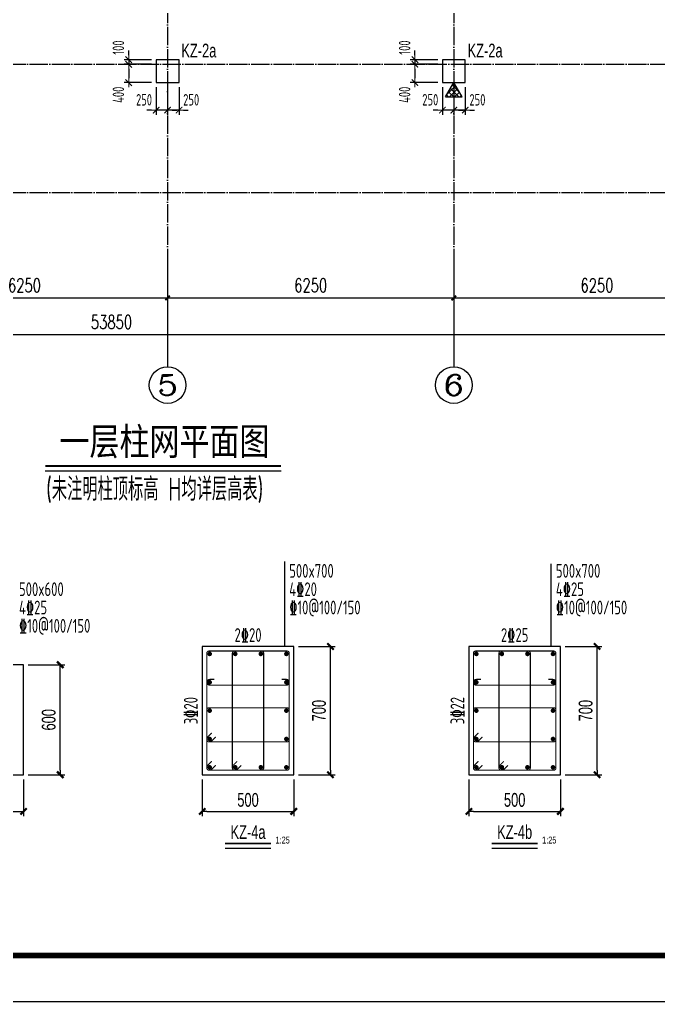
# Model space of a CAD drawing. Extents: x -441005 to 725361, y -182459 to 319313.
# Drawn here: x -4881 to 9066, y -133950 to -112526 of the extents above; entities that cross this region are included whole.
import ezdxf
from ezdxf.enums import TextEntityAlignment as Align

# ---------------------------------------------------------------- set-up
doc = ezdxf.new("R2010")
doc.units = 0
doc.header["$LTSCALE"] = 100
doc.linetypes.add('DOTE', pattern=[2.42, 2, -0.2, 0.02, -0.2])
doc.layers.get('0').update_dxf_attribs({"linetype": 'CONTINUOUS'})
doc.layers.get('Defpoints').update_dxf_attribs({"linetype": 'CONTINUOUS'})
for name, color, linetype in [('AXIS', 3, 'CONTINUOUS'), ('AXIS_TEXT', 7, 'CONTINUOUS'), ('COLU', 7, 'CONTINUOUS'), ('DOTE', 8, 'DOTE'), ('link', 6, 'CONTINUOUS'), ('outline', 7, 'CONTINUOUS'), ('REIN', 1, 'CONTINUOUS'), ('S说明&图名', 4, 'CONTINUOUS'), ('TT_KZ', 6, 'CONTINUOUS'), ('z-计算配筋', 7, 'CONTINUOUS'), ('z-详图标注', 3, 'CONTINUOUS'), ('图框', 7, 'CONTINUOUS')]:
    doc.layers.add(name, color=color, linetype=linetype)
doc.layers.add('COLU-平法定位', color=3, linetype='ByLayer', lineweight=18)
doc.styles.add('_TCH_AXIS', font='COMPLEX', dxfattribs={"bigfont": 'GBCBIG'})
doc.styles.add('_TCH_DIM_T3', font='simplex_.ttf', dxfattribs={"width": 0.705882, "bigfont": 'GBCBIG'})
doc.styles.add('BW_Dim', font='Bweng.shx', dxfattribs={"width": 0.7, "bigfont": 'hztxt.shx'})
doc.styles.add('BW_Label', font='Bweng.shx', dxfattribs={"width": 0.7, "bigfont": 'hztxt.shx'})
doc.styles.add('BW_Rein', font='Tssdeng.shx', dxfattribs={"width": 0.7, "bigfont": 'hztxt.shx'})
doc.styles.add('COMPLEX', font='COMPLEX')
doc.styles.add('STK', font='simhei_1.ttf')
doc.styles.add('TCCAD_Dimension', font='Tssdeng.shx', dxfattribs={"width": 0.7, "bigfont": 'hztxt.shx'})
doc.styles.add('TSSD_Rein', font='Tssdeng.shx', dxfattribs={"width": 0.7, "bigfont": '1.shx'})
doc.dimstyles.new('_TCH_ARCH&&100', dxfattribs={"dimtxt": 297.5, "dimasz": 100, "dimexe": 250, "dimexo": 300, "dimgap": 126.25, "dimtad": 1, "dimdec": 0, "dimzin": 0, "dimdsep": 46, "dimtxsty": '_TCH_DIM_T3', "dimblk": 'ARCHTICK', "dimcen": 0.09, "dimclrt": 7, "dimazin": 2, "dimtfac": 1, "dimtdec": 0, "dimtix": 1, "dimtmove": 2, "dimatfit": 3, "dimfxl": 0, "dimtolj": 1, "dimtzin": 0, "dimarcsym": 0})
doc.dimstyles.new('Cyz_25_100', dxfattribs={"dimtxt": 300, "dimasz": 100, "dimexe": 100, "dimexo": 100, "dimgap": 100, "dimtad": 1, "dimdec": 0, "dimlfac": 0.25, "dimzin": 0, "dimdsep": 46, "dimtxsty": 'BW_Dim', "dimblk": '_bwk', "dimcen": 0, "dimclrt": 7, "dimadec": 0, "dimazin": 0, "dimtfac": 1, "dimtdec": 0, "dimtix": 1, "dimtmove": 2, "dimatfit": 0, "dimfxl": 0, "dimtolj": 1, "dimtzin": 0, "dimarcsym": 0})
doc.dimstyles.new('TCCAD_100_100', dxfattribs={"dimtxt": 250, "dimasz": 100, "dimexe": 100, "dimexo": 100, "dimgap": 100, "dimtad": 1, "dimdec": 0, "dimzin": 0, "dimdsep": 46, "dimtxsty": 'TCCAD_Dimension', "dimblk": '_TCDBK100_100', "dimcen": 0, "dimclrt": 7, "dimadec": 0, "dimazin": 0, "dimtfac": 1, "dimtdec": 0, "dimtix": 1, "dimtmove": 2, "dimatfit": 3, "dimfxl": 0, "dimtolj": 1, "dimtzin": 0, "dimarcsym": 0})

# ---------------------------------------------------------------- blocks, each defined once
blk = doc.blocks.new('_TCDBK100_100')
blk.add_line((-1, 0), (1, 0))
at = {"const_width": 0.25}
blk.add_lwpolyline([(-0.7, -0.7), (0.7, 0.7)], dxfattribs=at)
blk = doc.blocks.new('*D540')
at = {"layer": 'COLU-平法定位', "color": 0, "linetype": 'Continuous', "lineweight": -2}
for p, q in [((3750, -113300), (3750, -113200)), ((4250, -113400), (3650, -113400)), ((4250, -113500), (3650, -113500)), ((3750, -113400), (3750, -113500)), ((3750, -113600), (3750, -113700))]:
    blk.add_line(p, q, dxfattribs=at)
at = {"layer": 'Defpoints', "color": 0, "linetype": 'Continuous'}
for p in [(3750, -113500), (4350, -113400), (4350, -113500)]:
    blk.add_point(p, dxfattribs=at)
at = {"layer": 'COLU-平法定位', "color": 0, "linetype": 'Continuous', "lineweight": -2, "xscale": 100, "yscale": 100, "zscale": 100}
for p, rotation in [((3750, -113400), 270), ((3750, -113500), 90)]:
    blk.add_blockref('_TCDBK100_100', p, dxfattribs=dict(at, rotation=rotation))
at = {"layer": 'COLU-平法定位', "color": 7, "linetype": 'Continuous', "insert": (3525, -113135), "char_height": 250, "attachment_point": 5, "rotation": 90, "style": 'TCCAD_Dimension'}
blk.add_mtext('\\A1;100', dxfattribs=at)
blk = doc.blocks.new('*D541')
at = {"layer": 'COLU-平法定位', "color": 0, "linetype": 'Continuous', "lineweight": -2}
for p, q in [((4250, -113500), (3650, -113500)), ((3750, -113600), (3750, -113800)), ((4250, -113900), (3650, -113900))]:
    blk.add_line(p, q, dxfattribs=at)
at = {"layer": 'Defpoints', "color": 0, "linetype": 'Continuous'}
for p in [(4350, -113500), (3750, -113900), (4350, -113900)]:
    blk.add_point(p, dxfattribs=at)
at = {"layer": 'COLU-平法定位', "color": 0, "linetype": 'Continuous', "lineweight": -2, "xscale": 100, "yscale": 100, "zscale": 100}
for p, rotation in [((3750, -113500), 90), ((3750, -113900), 270)]:
    blk.add_blockref('_TCDBK100_100', p, dxfattribs=dict(at, rotation=rotation))
at = {"layer": 'COLU-平法定位', "color": 7, "linetype": 'Continuous', "insert": (3525, -114165), "char_height": 250, "attachment_point": 5, "rotation": 90, "style": 'TCCAD_Dimension'}
blk.add_mtext('\\A1;400', dxfattribs=at)
blk = doc.blocks.new('*D542')
at = {"layer": 'COLU-平法定位', "color": 0, "linetype": 'Continuous', "lineweight": -2}
for p, q in [((4600, -114000), (4600, -114600)), ((4850, -114000), (4850, -114600)), ((4500, -114500), (4400, -114500)), ((4850, -114500), (4600, -114500)), ((4950, -114500), (5050, -114500))]:
    blk.add_line(p, q, dxfattribs=at)
at = {"layer": 'Defpoints', "color": 0, "linetype": 'Continuous'}
for p in [(4600, -113900), (4850, -113900), (4600, -114500)]:
    blk.add_point(p, dxfattribs=at)
at = {"layer": 'COLU-平法定位', "color": 0, "linetype": 'Continuous', "lineweight": -2, "xscale": 100, "yscale": 100, "zscale": 100}
for p, rotation in [((4600, -114500), 2.350170376339531e-08), ((4850, -114500), 180.0000000235017)]:
    blk.add_blockref('_TCDBK100_100', p, dxfattribs=dict(at, rotation=rotation))
at = {"layer": 'COLU-平法定位', "color": 7, "linetype": 'Continuous', "insert": (5115, -114275), "char_height": 250, "attachment_point": 5, "rotation": 0, "style": 'TCCAD_Dimension'}
blk.add_mtext('\\A1;250', dxfattribs=at)
blk = doc.blocks.new('*D543')
at = {"layer": 'COLU-平法定位', "color": 0, "linetype": 'Continuous', "lineweight": -2}
for p, q in [((4350, -114000), (4350, -114600)), ((4600, -114000), (4600, -114600)), ((4250, -114500), (4150, -114500)), ((4600, -114500), (4350, -114500)), ((4700, -114500), (4800, -114500))]:
    blk.add_line(p, q, dxfattribs=at)
at = {"layer": 'Defpoints', "color": 0, "linetype": 'Continuous'}
for p in [(4350, -113900), (4600, -113900), (4350, -114500)]:
    blk.add_point(p, dxfattribs=at)
at = {"layer": 'COLU-平法定位', "color": 0, "linetype": 'Continuous', "lineweight": -2, "xscale": 100, "yscale": 100, "zscale": 100}
for p, rotation in [((4350, -114500), 2.350170376339531e-08), ((4600, -114500), 180.0000000235017)]:
    blk.add_blockref('_TCDBK100_100', p, dxfattribs=dict(at, rotation=rotation))
at = {"layer": 'COLU-平法定位', "color": 7, "linetype": 'Continuous', "insert": (4085, -114275), "char_height": 250, "attachment_point": 5, "rotation": 0, "style": 'TCCAD_Dimension'}
blk.add_mtext('\\A1;250', dxfattribs=at)
blk = doc.blocks.new('*D552')
at = {"layer": 'COLU-平法定位', "color": 0, "linetype": 'Continuous', "lineweight": -2}
for p, q in [((-2500, -113300), (-2500, -113200)), ((-2000, -113400), (-2600, -113400)), ((-2000, -113500), (-2600, -113500)), ((-2500, -113400), (-2500, -113500)), ((-2500, -113600), (-2500, -113700))]:
    blk.add_line(p, q, dxfattribs=at)
at = {"layer": 'Defpoints', "color": 0, "linetype": 'Continuous'}
for p in [(-2500, -113500), (-1900, -113400), (-1900, -113500)]:
    blk.add_point(p, dxfattribs=at)
at = {"layer": 'COLU-平法定位', "color": 0, "linetype": 'Continuous', "lineweight": -2, "xscale": 100, "yscale": 100, "zscale": 100}
for p, rotation in [((-2500, -113400), 270), ((-2500, -113500), 90)]:
    blk.add_blockref('_TCDBK100_100', p, dxfattribs=dict(at, rotation=rotation))
at = {"layer": 'COLU-平法定位', "color": 7, "linetype": 'Continuous', "insert": (-2725, -113135), "char_height": 250, "attachment_point": 5, "rotation": 90, "style": 'TCCAD_Dimension'}
blk.add_mtext('\\A1;100', dxfattribs=at)
blk = doc.blocks.new('*D553')
at = {"layer": 'COLU-平法定位', "color": 0, "linetype": 'Continuous', "lineweight": -2}
for p, q in [((-2000, -113500), (-2600, -113500)), ((-2500, -113600), (-2500, -113800)), ((-2000, -113900), (-2600, -113900))]:
    blk.add_line(p, q, dxfattribs=at)
at = {"layer": 'Defpoints', "color": 0, "linetype": 'Continuous'}
for p in [(-1900, -113500), (-2500, -113900), (-1900, -113900)]:
    blk.add_point(p, dxfattribs=at)
at = {"layer": 'COLU-平法定位', "color": 0, "linetype": 'Continuous', "lineweight": -2, "xscale": 100, "yscale": 100, "zscale": 100}
for p, rotation in [((-2500, -113500), 90), ((-2500, -113900), 270)]:
    blk.add_blockref('_TCDBK100_100', p, dxfattribs=dict(at, rotation=rotation))
at = {"layer": 'COLU-平法定位', "color": 7, "linetype": 'Continuous', "insert": (-2725, -114165), "char_height": 250, "attachment_point": 5, "rotation": 90, "style": 'TCCAD_Dimension'}
blk.add_mtext('\\A1;400', dxfattribs=at)
blk = doc.blocks.new('*D554')
at = {"layer": 'COLU-平法定位', "color": 0, "linetype": 'Continuous', "lineweight": -2}
for p, q in [((-1650, -114000), (-1650, -114600)), ((-1400, -114000), (-1400, -114600)), ((-1750, -114500), (-1850, -114500)), ((-1400, -114500), (-1650, -114500)), ((-1300, -114500), (-1200, -114500))]:
    blk.add_line(p, q, dxfattribs=at)
at = {"layer": 'Defpoints', "color": 0, "linetype": 'Continuous'}
for p in [(-1650, -113900), (-1400, -113900), (-1650, -114500)]:
    blk.add_point(p, dxfattribs=at)
at = {"layer": 'COLU-平法定位', "color": 0, "linetype": 'Continuous', "lineweight": -2, "xscale": 100, "yscale": 100, "zscale": 100}
for p, rotation in [((-1650, -114500), 2.350170376339531e-08), ((-1400, -114500), 180.0000000235017)]:
    blk.add_blockref('_TCDBK100_100', p, dxfattribs=dict(at, rotation=rotation))
at = {"layer": 'COLU-平法定位', "color": 7, "linetype": 'Continuous', "insert": (-1135, -114275), "char_height": 250, "attachment_point": 5, "rotation": 0, "style": 'TCCAD_Dimension'}
blk.add_mtext('\\A1;250', dxfattribs=at)
blk = doc.blocks.new('*D555')
at = {"layer": 'COLU-平法定位', "color": 0, "linetype": 'Continuous', "lineweight": -2}
for p, q in [((-1900, -114000), (-1900, -114600)), ((-1650, -114000), (-1650, -114600)), ((-2000, -114500), (-2100, -114500)), ((-1650, -114500), (-1900, -114500)), ((-1550, -114500), (-1450, -114500))]:
    blk.add_line(p, q, dxfattribs=at)
at = {"layer": 'Defpoints', "color": 0, "linetype": 'Continuous'}
for p in [(-1900, -113900), (-1650, -113900), (-1900, -114500)]:
    blk.add_point(p, dxfattribs=at)
at = {"layer": 'COLU-平法定位', "color": 0, "linetype": 'Continuous', "lineweight": -2, "xscale": 100, "yscale": 100, "zscale": 100}
for p, rotation in [((-1900, -114500), 2.350170376339531e-08), ((-1650, -114500), 180.0000000235017)]:
    blk.add_blockref('_TCDBK100_100', p, dxfattribs=dict(at, rotation=rotation))
at = {"layer": 'COLU-平法定位', "color": 7, "linetype": 'Continuous', "insert": (-2165, -114275), "char_height": 250, "attachment_point": 5, "rotation": 0, "style": 'TCCAD_Dimension'}
blk.add_mtext('\\A1;250', dxfattribs=at)
blk = doc.blocks.new('A$C1D0B091C')
at = {"layer": 'S说明&图名'}
h = blk.add_hatch(dxfattribs=at)
h.set_pattern_fill('ANSI37', color=2, scale=25, style=0)
h.set_pattern_definition([(45, (18976.5, 49442.676), (-56.1266, 56.1266), []), (135, (18976.5, 49442.676), (-56.1266, -56.1266), [])])
h.paths.add_polyline_path([(181, 313), (0, 0), (362, 0)])
at = {"layer": 'S说明&图名', "color": 2}
for p, q in [((0, 0), (181, 313)), ((362, 0), (181, 313)), ((0, 0), (362, 0))]:
    blk.add_line(p, q, dxfattribs=at)
blk = doc.blocks.new('_AXISO')
blk.add_circle((0, 0), 0.5)
at = {"layer": 'AXIS_TEXT', "style": 'COMPLEX', "width": 1.041667}
blk.add_attdef('A', text='', height=0.56, dxfattribs=at).set_placement((-0.25, -0.28), (0.25, -0.28), align=Align.FIT)
blk = doc.blocks.new('_ArchTick')
at = {"color": 0, "linetype": 'ByBlock', "const_width": 0.4}
blk.add_lwpolyline([(-0.5, -0.5), (0.5, 0.5)], dxfattribs=at)
blk = doc.blocks.new('*D866')
at = {"layer": 'AXIS', "color": 0, "lineweight": -2}
for p, q in [((-7900, -117900), (-7900, -118850)), ((-1650, -117900), (-1650, -118850)), ((-7900, -118600), (-1650, -118600))]:
    blk.add_line(p, q, dxfattribs=at)
at = {"layer": 'Defpoints', "color": 0}
for p in [(-7900, -117600), (-1650, -117600), (-1650, -118600)]:
    blk.add_point(p, dxfattribs=at)
at = {"layer": 'AXIS', "color": 0, "lineweight": -2, "xscale": 100, "yscale": 100, "zscale": 100, "rotation": 180}
blk.add_blockref('_ArchTick', (-7900, -118600), dxfattribs=at)
at = {"layer": 'AXIS', "color": 0, "lineweight": -2, "xscale": 100, "yscale": 100, "zscale": 100}
blk.add_blockref('_ArchTick', (-1650, -118600), dxfattribs=at)
at = {"layer": 'AXIS', "color": 7, "insert": (-4775, -118325), "char_height": 297.5, "attachment_point": 5, "style": '_TCH_DIM_T3'}
blk.add_mtext('\\A1;6250', dxfattribs=at)
blk = doc.blocks.new('*D867')
at = {"layer": 'AXIS', "color": 0, "lineweight": -2}
for p, q in [((-1650, -117900), (-1650, -118850)), ((4600, -117900), (4600, -118850)), ((-1650, -118600), (4600, -118600))]:
    blk.add_line(p, q, dxfattribs=at)
at = {"layer": 'Defpoints', "color": 0}
for p in [(-1650, -117600), (4600, -117600), (4600, -118600)]:
    blk.add_point(p, dxfattribs=at)
at = {"layer": 'AXIS', "color": 0, "lineweight": -2, "xscale": 100, "yscale": 100, "zscale": 100, "rotation": 180}
blk.add_blockref('_ArchTick', (-1650, -118600), dxfattribs=at)
at = {"layer": 'AXIS', "color": 0, "lineweight": -2, "xscale": 100, "yscale": 100, "zscale": 100}
blk.add_blockref('_ArchTick', (4600, -118600), dxfattribs=at)
at = {"layer": 'AXIS', "color": 7, "insert": (1475, -118325), "char_height": 297.5, "attachment_point": 5, "style": '_TCH_DIM_T3'}
blk.add_mtext('\\A1;6250', dxfattribs=at)
blk = doc.blocks.new('*D868')
at = {"layer": 'AXIS', "color": 0, "lineweight": -2}
for p, q in [((4600, -117900), (4600, -118850)), ((10850, -117900), (10850, -118850)), ((4600, -118600), (10850, -118600))]:
    blk.add_line(p, q, dxfattribs=at)
at = {"layer": 'Defpoints', "color": 0}
for p in [(4600, -117600), (10850, -117600), (10850, -118600)]:
    blk.add_point(p, dxfattribs=at)
at = {"layer": 'AXIS', "color": 0, "lineweight": -2, "xscale": 100, "yscale": 100, "zscale": 100, "rotation": 180}
blk.add_blockref('_ArchTick', (4600, -118600), dxfattribs=at)
at = {"layer": 'AXIS', "color": 0, "lineweight": -2, "xscale": 100, "yscale": 100, "zscale": 100}
blk.add_blockref('_ArchTick', (10850, -118600), dxfattribs=at)
at = {"layer": 'AXIS', "color": 7, "insert": (7725, -118325), "char_height": 297.5, "attachment_point": 5, "style": '_TCH_DIM_T3'}
blk.add_mtext('\\A1;6250', dxfattribs=at)
blk = doc.blocks.new('*D875')
at = {"layer": 'AXIS', "color": 0, "lineweight": -2}
for p, q in [((-29800, -117900), (-29800, -119650)), ((24050, -117900), (24050, -119650)), ((-29800, -119400), (24050, -119400))]:
    blk.add_line(p, q, dxfattribs=at)
at = {"layer": 'Defpoints', "color": 0}
for p in [(-29800, -117600), (24050, -117600), (24050, -119400)]:
    blk.add_point(p, dxfattribs=at)
at = {"layer": 'AXIS', "color": 0, "lineweight": -2, "xscale": 100, "yscale": 100, "zscale": 100, "rotation": 180}
blk.add_blockref('_ArchTick', (-29800, -119400), dxfattribs=at)
at = {"layer": 'AXIS', "color": 0, "lineweight": -2, "xscale": 100, "yscale": 100, "zscale": 100}
blk.add_blockref('_ArchTick', (24050, -119400), dxfattribs=at)
at = {"layer": 'AXIS', "color": 7, "insert": (-2875, -119125), "char_height": 297.5, "attachment_point": 5, "style": '_TCH_DIM_T3'}
blk.add_mtext('\\A1;53850', dxfattribs=at)
blk = doc.blocks.new('_bwk')
blk.add_line((-1, 0), (0, 0))
blk.add_lwpolyline([(-0.7, -0.7, 0.5, 0.5, 0), (0.7, 0.7, 0.5, 0.5, 0)], format="xyseb")
blk = doc.blocks.new('*D1177')
at = {"layer": 'Defpoints', "color": 0}
for p in [(6928, -126205), (7728, -126205), (6928, -129005)]:
    blk.add_point(p, dxfattribs=at)
at = {"layer": 'z-详图标注', "color": 0, "lineweight": -2}
for p, q in [((7028, -126205), (7828, -126205)), ((7728, -128905), (7728, -126305)), ((7028, -129005), (7828, -129005))]:
    blk.add_line(p, q, dxfattribs=at)
at = {"layer": 'z-详图标注', "color": 0, "lineweight": -2, "xscale": 100, "yscale": 100, "zscale": 100}
for p, rotation in [((7728, -126205), 90), ((7728, -129005), 270)]:
    blk.add_blockref('_bwk', p, dxfattribs=dict(at, rotation=rotation))
at = {"layer": 'z-详图标注', "color": 7, "insert": (7478, -127605), "char_height": 300, "attachment_point": 5, "rotation": 90, "style": 'BW_Dim'}
blk.add_mtext('\\A1;700', dxfattribs=at)
blk = doc.blocks.new('*D1178')
at = {"layer": 'Defpoints', "color": 0}
for p in [(4928, -129005), (6928, -129005), (6928, -129805)]:
    blk.add_point(p, dxfattribs=at)
at = {"layer": 'z-详图标注', "color": 0, "lineweight": -2}
for p, q in [((4928, -129105), (4928, -129905)), ((6928, -129105), (6928, -129905)), ((5028, -129805), (6828, -129805))]:
    blk.add_line(p, q, dxfattribs=at)
at = {"layer": 'z-详图标注', "color": 0, "lineweight": -2, "xscale": 100, "yscale": 100, "zscale": 100, "rotation": 180}
blk.add_blockref('_bwk', (4928, -129805), dxfattribs=at)
at = {"layer": 'z-详图标注', "color": 0, "lineweight": -2, "xscale": 100, "yscale": 100, "zscale": 100}
blk.add_blockref('_bwk', (6928, -129805), dxfattribs=at)
at = {"layer": 'z-详图标注', "color": 7, "insert": (5928, -129555), "char_height": 300, "attachment_point": 5, "style": 'BW_Dim'}
blk.add_mtext('\\A1;500', dxfattribs=at)
blk = doc.blocks.new('*D1179')
at = {"layer": 'Defpoints', "color": 0}
for p in [(1106, -126205), (1906, -126205), (1106, -129005)]:
    blk.add_point(p, dxfattribs=at)
at = {"layer": 'z-详图标注', "color": 0, "lineweight": -2}
for p, q in [((1206, -126205), (2006, -126205)), ((1906, -128905), (1906, -126305)), ((1206, -129005), (2006, -129005))]:
    blk.add_line(p, q, dxfattribs=at)
at = {"layer": 'z-详图标注', "color": 0, "lineweight": -2, "xscale": 100, "yscale": 100, "zscale": 100}
for p, rotation in [((1906, -126205), 90), ((1906, -129005), 270)]:
    blk.add_blockref('_bwk', p, dxfattribs=dict(at, rotation=rotation))
at = {"layer": 'z-详图标注', "color": 7, "insert": (1656, -127605), "char_height": 300, "attachment_point": 5, "rotation": 90, "style": 'BW_Dim'}
blk.add_mtext('\\A1;700', dxfattribs=at)
blk = doc.blocks.new('*D1180')
at = {"layer": 'Defpoints', "color": 0}
for p in [(-894, -129005), (1106, -129005), (1106, -129805)]:
    blk.add_point(p, dxfattribs=at)
at = {"layer": 'z-详图标注', "color": 0, "lineweight": -2}
for p, q in [((-894, -129105), (-894, -129905)), ((1106, -129105), (1106, -129905)), ((-794, -129805), (1006, -129805))]:
    blk.add_line(p, q, dxfattribs=at)
at = {"layer": 'z-详图标注', "color": 0, "lineweight": -2, "xscale": 100, "yscale": 100, "zscale": 100, "rotation": 180}
blk.add_blockref('_bwk', (-894, -129805), dxfattribs=at)
at = {"layer": 'z-详图标注', "color": 0, "lineweight": -2, "xscale": 100, "yscale": 100, "zscale": 100}
blk.add_blockref('_bwk', (1106, -129805), dxfattribs=at)
at = {"layer": 'z-详图标注', "color": 7, "insert": (106, -129555), "char_height": 300, "attachment_point": 5, "style": 'BW_Dim'}
blk.add_mtext('\\A1;500', dxfattribs=at)
blk = doc.blocks.new('*D1181')
at = {"layer": 'Defpoints', "color": 0}
for p in [(-4795, -126605), (-3995, -126605), (-4795, -129005)]:
    blk.add_point(p, dxfattribs=at)
at = {"layer": 'z-详图标注', "color": 0, "lineweight": -2}
for p, q in [((-4695, -126605), (-3895, -126605)), ((-3995, -128905), (-3995, -126705)), ((-4695, -129005), (-3895, -129005))]:
    blk.add_line(p, q, dxfattribs=at)
at = {"layer": 'z-详图标注', "color": 0, "lineweight": -2, "xscale": 100, "yscale": 100, "zscale": 100}
for p, rotation in [((-3995, -126605), 90), ((-3995, -129005), 270)]:
    blk.add_blockref('_bwk', p, dxfattribs=dict(at, rotation=rotation))
at = {"layer": 'z-详图标注', "color": 7, "insert": (-4245, -127805), "char_height": 300, "attachment_point": 5, "rotation": 90, "style": 'BW_Dim'}
blk.add_mtext('\\A1;600', dxfattribs=at)
blk = doc.blocks.new('*D1182')
at = {"layer": 'Defpoints', "color": 0}
for p in [(-6795, -129005), (-4795, -129005), (-4795, -129805)]:
    blk.add_point(p, dxfattribs=at)
at = {"layer": 'z-详图标注', "color": 0, "lineweight": -2}
for p, q in [((-6795, -129105), (-6795, -129905)), ((-4795, -129105), (-4795, -129905)), ((-6695, -129805), (-4895, -129805))]:
    blk.add_line(p, q, dxfattribs=at)
at = {"layer": 'z-详图标注', "color": 0, "lineweight": -2, "xscale": 100, "yscale": 100, "zscale": 100, "rotation": 180}
blk.add_blockref('_bwk', (-6795, -129805), dxfattribs=at)
at = {"layer": 'z-详图标注', "color": 0, "lineweight": -2, "xscale": 100, "yscale": 100, "zscale": 100}
blk.add_blockref('_bwk', (-4795, -129805), dxfattribs=at)
at = {"layer": 'z-详图标注', "color": 7, "insert": (-5795, -129555), "char_height": 300, "attachment_point": 5, "style": 'BW_Dim'}
blk.add_mtext('\\A1;500', dxfattribs=at)
blk = doc.blocks.new('A2+1_2')
at = {"layer": '图框'}
blk.add_lwpolyline([(0, 0), (89100, 0), (89100, 42000), (0, 42000)], close=True, dxfattribs=at)
at = {"layer": '图框', "const_width": 120}
blk.add_lwpolyline([(2500, 1000), (88100, 1000), (88100, 41000), (2500, 41000)], close=True, dxfattribs=at)

msp = doc.modelspace()

# ---------------------------------------------------------------- linework, layer by layer
at = {"layer": 'AXIS'}
for p, q in [((-1650, -117600), (-1650, -120100)), ((4600, -117600), (4600, -120100))]:
    msp.add_line(p, q, dxfattribs=at)
at = {"layer": 'COLU'}
for points in [[(-1400, -113900), (-1400, -113400), (-1900, -113400), (-1900, -113900)], [(4850, -113900), (4850, -113400), (4350, -113400), (4350, -113900)]]:
    msp.add_lwpolyline(points, close=True, dxfattribs=at)
at = {"layer": 'DOTE', "ltscale": 2}
for p, q in [((-1650, -100100), (-1650, -117600)), ((4600, -100100), (4600, -117600)), ((-30800, -113500), (27400, -113500)), ((-30800, -116300), (27400, -116300))]:
    msp.add_line(p, q, dxfattribs=at)
at = {"layer": 'link', "color": 1, "const_width": 25}
for points in [[(-599.5, -128799), (-691.5, -128890.9, -0.1989124), (-725.4, -128905), (-745.9, -128905, -0.4142136), (-793.9, -128857), (-793.9, -126353, -0.4142136), (-745.9, -126305), (958.1, -126305, -0.4142136), (1006.1, -126353), (1006.1, -128857, -0.4142136), (958.1, -128905), (-745.9, -128905, -0.4142136), (-793.9, -128857), (-793.9, -128836.5, -0.1989124), (-779.8, -128802.6), (-687.9, -128710.6)], [(5222.3, -128799), (5130.4, -128890.9, -0.1989124), (5096.4, -128905), (5075.9, -128905, -0.4142136), (5027.9, -128857), (5027.9, -126353, -0.4142136), (5075.9, -126305), (6779.9, -126305, -0.4142136), (6827.9, -126353), (6827.9, -128857, -0.4142136), (6779.9, -128905), (5075.9, -128905, -0.4142136), (5027.9, -128857), (5027.9, -128836.5, -0.1989124), (5042, -128802.6), (5133.9, -128710.6)]]:
    msp.add_lwpolyline(points, format="xyb", dxfattribs=at)
at = {"layer": 'link', "const_width": 25}
for points in [[(-41.2, -128799), (-133.1, -128890.9, -0.1989124), (-167.1, -128905), (-187.6, -128905, -0.4142136), (-235.6, -128857), (-235.6, -126353, -0.4142136), (-187.6, -126305), (399.8, -126305, -0.4142136), (447.8, -126353), (447.8, -128857, -0.4142136), (399.8, -128905), (-187.6, -128905, -0.4142136), (-235.6, -128857), (-235.6, -128836.5, -0.1989124), (-221.5, -128802.6), (-129.6, -128710.6)], [(5780.6, -128799), (5688.7, -128890.9, -0.1989124), (5654.8, -128905), (5634.3, -128905, -0.4142136), (5586.3, -128857), (5586.3, -126353, -0.4142136), (5634.3, -126305), (6221.6, -126305, -0.4142136), (6269.6, -126353), (6269.6, -128857, -0.4142136), (6221.6, -128905), (5634.3, -128905, -0.4142136), (5586.3, -128857), (5586.3, -128836.5, -0.1989124), (5600.3, -128802.6), (5692.2, -128710.6)], [(843.6, -126923.7), (943.6, -126923.7, -1), (943.6, -127048.7), (-731.4, -127048.7, -1), (-731.4, -126923.7), (-631.4, -126923.7)], [(6665.4, -126923.7), (6765.4, -126923.7, -1), (6765.4, -127048.7), (5090.4, -127048.7, -1), (5090.4, -126923.7), (5190.4, -126923.7)], [(-687.9, -128091.9), (-779.8, -128183.8, 0.1989124), (-793.9, -128217.7), (-793.9, -128238.2, 0.4142136), (-745.9, -128286.2), (958.1, -128286.2, 0.4142136), (1006.1, -128238.2), (1006.1, -127590.5, 0.4142136), (958.1, -127542.5), (-745.9, -127542.5, 0.4142136), (-793.9, -127590.5), (-793.9, -128238.2, 0.4142136), (-745.9, -128286.2), (-725.4, -128286.2, 0.1989124), (-691.5, -128272.2), (-599.5, -128180.3)], [(5133.9, -128091.9), (5042, -128183.8, 0.1989124), (5027.9, -128217.7), (5027.9, -128238.2, 0.4142136), (5075.9, -128286.2), (6779.9, -128286.2, 0.4142136), (6827.9, -128238.2), (6827.9, -127590.5, 0.4142136), (6779.9, -127542.5), (5075.9, -127542.5, 0.4142136), (5027.9, -127590.5), (5027.9, -128238.2, 0.4142136), (5075.9, -128286.2), (5096.4, -128286.2, 0.1989124), (5130.4, -128272.2), (5222.3, -128180.3)]]:
    msp.add_lwpolyline(points, format="xyb", dxfattribs=at)
at = {"layer": 'outline'}
for points in [[(-893.9, -129005), (1106.1, -129005), (1106.1, -126205), (-893.9, -126205)], [(4927.9, -129005), (6927.9, -129005), (6927.9, -126205), (4927.9, -126205)], [(-6794.5, -129005), (-4794.5, -129005), (-4794.5, -126605), (-6794.5, -126605)]]:
    msp.add_lwpolyline(points, close=True, dxfattribs=at)
at = {"layer": 'REIN', "const_width": 50}
for points in [[(-756.4, -126367.5, 1), (-706.4, -126367.5, 1)], [(-198.1, -126367.5, 1), (-148.1, -126367.5, 1)], [(360.3, -126367.5, 1), (410.3, -126367.5, 1)], [(918.6, -126367.5, 1), (968.6, -126367.5, 1)], [(5065.4, -126367.5, 1), (5115.4, -126367.5, 1)], [(5623.8, -126367.5, 1), (5673.8, -126367.5, 1)], [(6182.1, -126367.5, 1), (6232.1, -126367.5, 1)], [(6740.4, -126367.5, 1), (6790.4, -126367.5, 1)], [(-756.4, -126986.2, 1), (-706.4, -126986.2, 1)], [(918.6, -126986.2, 1), (968.6, -126986.2, 1)], [(5065.4, -126986.2, 1), (5115.4, -126986.2, 1)], [(6740.4, -126986.2, 1), (6790.4, -126986.2, 1)], [(-756.4, -127605, 1), (-706.4, -127605, 1)], [(918.6, -127605, 1), (968.6, -127605, 1)], [(5065.4, -127605, 1), (5115.4, -127605, 1)], [(6740.4, -127605, 1), (6790.4, -127605, 1)], [(-756.4, -128223.7, 1), (-706.4, -128223.7, 1)], [(918.6, -128223.7, 1), (968.6, -128223.7, 1)], [(5065.4, -128223.7, 1), (5115.4, -128223.7, 1)], [(6740.4, -128223.7, 1), (6790.4, -128223.7, 1)], [(-756.4, -128842.5, 1), (-706.4, -128842.5, 1)], [(-198.1, -128842.5, 1), (-148.1, -128842.5, 1)], [(360.3, -128842.5, 1), (410.3, -128842.5, 1)], [(918.6, -128842.5, 1), (968.6, -128842.5, 1)], [(5065.4, -128842.5, 1), (5115.4, -128842.5, 1)], [(5623.8, -128842.5, 1), (5673.8, -128842.5, 1)], [(6182.1, -128842.5, 1), (6232.1, -128842.5, 1)], [(6740.4, -128842.5, 1), (6790.4, -128842.5, 1)]]:
    msp.add_lwpolyline(points, format="xyb", close=True, dxfattribs=at)
at = {"layer": 'S说明&图名'}
msp.add_line((-4322.2, -122375), (828.9, -122375), dxfattribs=at)
msp.add_lwpolyline([(-4322.2, -122267, 45, 45, 0), (828.9, -122267, 0, 0, 0)], format="xyseb", dxfattribs=at)
at = {"layer": 'z-计算配筋'}
for p, q in [((906.1, -126205), (906.1, -124350)), ((6727.9, -126205), (6727.9, -124400)), ((-393.7, -130605), (605.9, -130605)), ((5428.1, -130605), (6427.7, -130605))]:
    msp.add_line(p, q, dxfattribs=at)
at = {"layer": 'z-计算配筋', "const_width": 30}
for points in [[(-393.7, -130505), (605.9, -130505)], [(5428.1, -130505), (6427.7, -130505)]]:
    msp.add_lwpolyline(points, dxfattribs=at)

# ---------------------------------------------------------------- block references
msp.add_blockref('A2+1_2', (-40300, -133950))
at = {"layer": 'AXIS'}
ref = msp.add_blockref('_AXISO', (-1650, -120500), dxfattribs=dict(at, xscale=800, yscale=800, zscale=800))
ref.add_attrib('A', '5', dxfattribs={"layer": 'AXIS_TEXT', "height": 452.5, "style": '_TCH_AXIS', "width": 1.5}).set_placement((-1876.3, -120726.3), (-1423.7, -120726.3), align=Align.FIT)
ref = msp.add_blockref('_AXISO', (4600, -120500), dxfattribs=dict(at, xscale=800, yscale=800, zscale=800))
ref.add_attrib('A', '6', dxfattribs={"layer": 'AXIS_TEXT', "height": 452.5, "style": '_TCH_AXIS', "width": 1.5}).set_placement((4373.7, -120726.3), (4826.3, -120726.3), align=Align.FIT)
at = {"layer": 'S说明&图名'}
msp.add_blockref('A$C1D0B091C', (4419.1, -114213.3), dxfattribs=at)

# ---------------------------------------------------------------- texts
at = {"layer": 'S说明&图名', "color": 7, "linetype": 'Continuous', "style": 'STK', "width": 0.8}
msp.add_text('一层柱网平面图', height=600, dxfattribs=at).set_placement((-1719.2, -122028.9), align=Align.CENTER)
at = {"layer": 'S说明&图名', "style": 'TSSD_Rein', "width": 0.7}
msp.add_text('(未注明柱顶标高 H均详层高表)', height=500, dxfattribs=at).set_placement((-4301.6, -123022.6))
at = {"layer": 'TT_KZ', "style": 'BW_Dim', "width": 0.7}
for p in [(-1350, -113350, 0), (4900, -113350, 0)]:
    msp.add_text('KZ-2a', height=300, dxfattribs=at).set_placement(p)
at = {"layer": 'z-计算配筋', "width": 0.7}
for s, height, style, p in [('500x700', 300, 'BW_Rein', (1006.1, -124705)), ('500x700', 300, 'BW_Rein', (6827.9, -124705)), ('500x600', 300, 'BW_Rein', (-4894.5, -125105)), ('4%%13220', 300, 'BW_Rein', (1006.1, -125105)), ('4%%13225', 300, 'BW_Rein', (6827.9, -125105)), ('4%%13225', 300, 'BW_Rein', (-4894.5, -125505)), ('%%13210@100/150', 300, 'BW_Rein', (1006.1, -125505)), ('%%13210@100/150', 300, 'BW_Rein', (6827.9, -125505)), ('%%13210@100/150', 300, 'BW_Rein', (-4894.5, -125905)), ('1:25', 150, 'BW_Label', (705.9, -130505)), ('1:25', 150, 'BW_Label', (6527.7, -130505))]:
    msp.add_text(s, height=height, dxfattribs=dict(at, style=style)).set_placement(p)
for s, style, p in [('2%%13220', 'BW_Rein', (106.1, -126105)), ('2%%13225', 'BW_Rein', (5927.9, -126105)), ('KZ-4a', 'BW_Label', (106.1, -130405)), ('KZ-4b', 'BW_Label', (5927.9, -130405))]:
    msp.add_text(s, height=300, dxfattribs=dict(at, style=style)).set_placement(p, align=Align.CENTER)
at = {"layer": 'z-计算配筋', "style": 'BW_Rein', "width": 0.7}
for s, p in [('3%%13220', (-993.9, -127605)), ('3%%13222', (4827.9, -127605))]:
    msp.add_text(s, height=300, rotation=90, dxfattribs=at).set_placement(p, align=Align.CENTER)

# ---------------------------------------------------------------- dimensions: what is measured, and where the dimension line sits
at = {"layer": 'AXIS'}
for p1, p2, distance, picture, middle in [((-29800, -117600), (24050, -117600), -1800, '*D875', (-2875, -119125)), ((-7900, -117600), (-1650, -117600), -1000, '*D866', (-4775, -118325)), ((-1650, -117600), (4600, -117600), -1000, '*D867', (1475, -118325)), ((4600, -117600), (10850, -117600), -1000, '*D868', (7725, -118325))]:
    dim = msp.add_aligned_dim(p1=p1, p2=p2, distance=distance, dimstyle='_TCH_ARCH&&100', dxfattribs=at)
    dim.commit()
    dim.dimension.update_dxf_attribs({"geometry": picture, "text_midpoint": middle})
at = {"layer": 'COLU-平法定位', "linetype": 'Continuous'}
for base, p1, p2, angle, picture, middle in [((-2500, -113500), (-1900, -113400), (-1900, -113500), 270, '*D552', (-2725, -113135)), ((3750, -113500), (4350, -113400), (4350, -113500), 270, '*D540', (3525, -113135)), ((-2500, -113900), (-1900, -113500), (-1900, -113900), 270, '*D553', (-2725, -114165)), ((3750, -113900), (4350, -113500), (4350, -113900), 270, '*D541', (3525, -114165)), ((-1900, -114500), (-1650, -113900), (-1900, -113900), 180, '*D555', (-2165, -114275)), ((-1650, -114500), (-1400, -113900), (-1650, -113900), 180, '*D554', (-1135, -114275)), ((4350, -114500), (4600, -113900), (4350, -113900), 180, '*D543', (4085, -114275)), ((4600, -114500), (4850, -113900), (4600, -113900), 180, '*D542', (5115, -114275))]:
    dim = msp.add_linear_dim(base=base, p1=p1, p2=p2, angle=angle, dimstyle='TCCAD_100_100', dxfattribs=at)
    dim.commit()
    dim.dimension.update_dxf_attribs({"geometry": picture, "text_midpoint": middle, "dimtype": 160})
at = {"layer": 'z-详图标注'}
for base, p1, p2, picture, middle in [((1906.1, -126205), (1106.1, -129005), (1106.1, -126205), '*D1179', (1656.1, -127605)), ((7727.9, -126205), (6927.9, -129005), (6927.9, -126205), '*D1177', (7477.9, -127605)), ((-3994.5, -126605), (-4794.5, -129005), (-4794.5, -126605), '*D1181', (-4244.5, -127805))]:
    dim = msp.add_linear_dim(base=base, p1=p1, p2=p2, angle=90, dimstyle='Cyz_25_100', dxfattribs=at)
    dim.commit()
    dim.dimension.update_dxf_attribs({"geometry": picture, "text_midpoint": middle})
for base, p1, p2, picture, middle in [((-4794.5, -129805), (-6794.5, -129005), (-4794.5, -129005), '*D1182', (-5794.5, -129555)), ((1106.1, -129805), (-893.9, -129005), (1106.1, -129005), '*D1180', (106.1, -129555)), ((6927.9, -129805), (4927.9, -129005), (6927.9, -129005), '*D1178', (5927.9, -129555))]:
    dim = msp.add_linear_dim(base=base, p1=p1, p2=p2, dimstyle='Cyz_25_100', dxfattribs=at)
    dim.commit()
    dim.dimension.update_dxf_attribs({"geometry": picture, "text_midpoint": middle})

doc.saveas('drawing.dxf')
